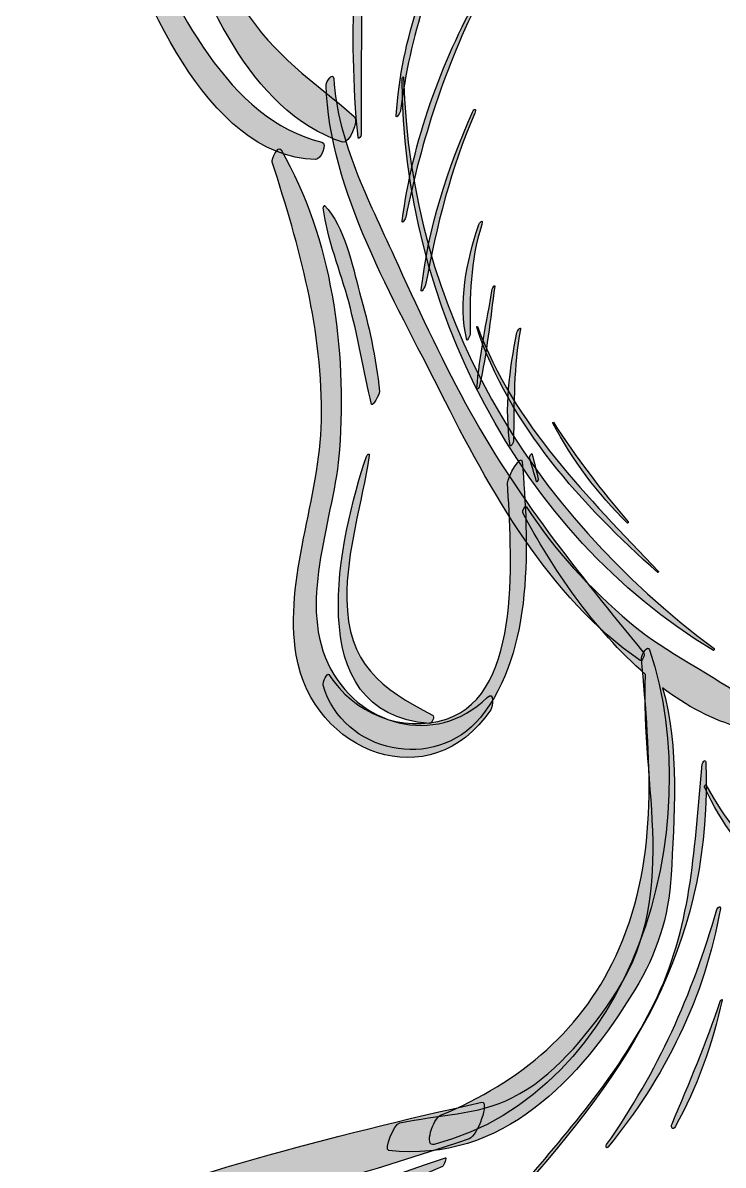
# Model space of a CAD drawing. Extents: x -236 to 261, y -182 to 182.
# Drawn here: x 60.65 to 64.95, y 68.83 to 75.86 of the extents above; entities that cross this region are included whole.
import ezdxf

# ---------------------------------------------------------------- set-up
doc = ezdxf.new("R2010")
doc.units = 0
doc.header["$MEASUREMENT"] = 0
doc.layers.add('CALQUE_PAR_D_FAUT', color=7, linetype='CONTINUOUS')

msp = doc.modelspace()

# ---------------------------------------------------------------- hatches: boundary and pattern name
at = {"layer": 'CALQUE_PAR_D_FAUT'}
h = msp.add_hatch(color=250, dxfattribs=at)
edge = h.paths.add_edge_path()
edge.add_spline(control_points=[(62.1554, 77.9231), (62.0165, 78.2486), (61.8774, 78.5844), (61.6587, 78.8663), (61.5025, 79.0677), (61.2443, 79.3359), (60.974, 79.1593), (60.8383, 79.0709), (60.7624, 78.9001), (60.7234, 78.75), (60.5429, 78.0541), (60.9087, 77.2342), (61.1625, 76.6016), (61.3775, 76.0653), (61.7605, 75.0356), (62.446, 75.0165), (62.4783, 75.0157), (62.5207, 75.1158), (62.4856, 75.1238), (61.9098, 75.2573), (61.5779, 75.9733), (61.3586, 76.4664), (61.1153, 77.0132), (60.8617, 77.6333), (60.796, 78.2319), (60.7778, 78.3955), (60.7552, 78.6569), (60.8177, 78.8028), (60.9897, 79.2051), (61.2967, 79.0952), (61.5307, 78.8812), (61.7414, 78.6887), (61.8735, 78.4324), (61.9908, 78.1765), (62.2353, 77.6435), (62.4365, 77.0907), (62.6978, 76.5654), (62.7012, 76.5586), (62.712, 76.5773), (62.71, 76.5827), (62.5452, 77.0369), (62.3449, 77.479), (62.1554, 77.9231)], knot_values=[0, 0, 0, 0, 0.071429, 0.071429, 0.071429, 0.142857, 0.142857, 0.142857, 0.214286, 0.214286, 0.214286, 0.285714, 0.285714, 0.285714, 0.357143, 0.357143, 0.357143, 0.428571, 0.428571, 0.428571, 0.5, 0.5, 0.5, 0.571429, 0.571429, 0.571429, 0.642857, 0.642857, 0.642857, 0.714286, 0.714286, 0.714286, 0.785714, 0.785714, 0.785714, 0.857143, 0.857143, 0.857143, 0.928571, 0.928571, 0.928571, 1, 1, 1, 1], degree=3, periodic=1)
h = msp.add_hatch(color=250, dxfattribs=at)
edge = h.paths.add_edge_path()
edge.add_spline(control_points=[(62.6843, 75.2816), (62.4327, 75.4984), (62.1868, 75.6578), (62.0057, 75.9477), (61.854, 76.1905), (61.7463, 76.4585), (61.6293, 76.7188), (61.3751, 77.2848), (61.0272, 77.8531), (60.933, 78.4733), (60.9298, 78.4948), (60.8972, 78.4353), (60.8976, 78.421), (60.9153, 77.7834), (61.2965, 77.137), (61.5425, 76.561), (61.7627, 76.045), (62.0232, 75.3188), (62.6133, 75.123), (62.6509, 75.1106), (62.7138, 75.2562), (62.6843, 75.2816)], knot_values=[0, 0, 0, 0, 0.142857, 0.142857, 0.142857, 0.285714, 0.285714, 0.285714, 0.428571, 0.428571, 0.428571, 0.571429, 0.571429, 0.571429, 0.714286, 0.714286, 0.714286, 0.857143, 0.857143, 0.857143, 1, 1, 1, 1], degree=3, periodic=1)
h = msp.add_hatch(color=250, dxfattribs=at)
edge = h.paths.add_edge_path()
edge.add_spline(control_points=[(63.3834, 76.6195), (63.132, 76.2214), (62.9745, 75.7582), (62.9419, 75.2878), (62.9399, 75.2607), (62.9677, 75.3085), (62.969, 75.3193), (63.0277, 75.7815), (63.1589, 76.1907), (63.3876, 76.598), (63.393, 76.6073), (63.3985, 76.6436), (63.3834, 76.6195)], knot_values=[0, 0, 0, 0, 0.25, 0.25, 0.25, 0.5, 0.5, 0.5, 0.75, 0.75, 0.75, 1, 1, 1, 1], degree=3, periodic=1)
h = msp.add_hatch(color=250, dxfattribs=at)
edge = h.paths.add_edge_path()
edge.add_spline(control_points=[(62.6897, 76.1247), (62.669, 75.8002), (62.6758, 75.4771), (62.7072, 75.1536), (62.709, 75.1351), (62.7267, 75.1608), (62.7267, 75.1698), (62.7261, 75.4964), (62.7291, 75.8229), (62.7271, 76.1495), (62.7269, 76.1828), (62.6907, 76.1409), (62.6897, 76.1247)], knot_values=[0, 0, 0, 0, 0.25, 0.25, 0.25, 0.5, 0.5, 0.5, 0.75, 0.75, 0.75, 1, 1, 1, 1], degree=3, periodic=1)
h = msp.add_hatch(color=250, dxfattribs=at)
edge = h.paths.add_edge_path()
edge.add_spline(control_points=[(63.4555, 76.04), (63.2152, 75.6069), (63.0436, 75.1315), (62.9787, 74.6393), (62.9757, 74.6166), (62.9994, 74.654), (63.001, 74.6613), (63.0979, 75.1393), (63.2413, 75.5882), (63.4624, 76.0245), (63.4698, 76.0389), (63.4702, 76.0663), (63.4555, 76.04)], knot_values=[0, 0, 0, 0, 0.25, 0.25, 0.25, 0.5, 0.5, 0.5, 0.75, 0.75, 0.75, 1, 1, 1, 1], degree=3, periodic=1)
h = msp.add_hatch(color=250, dxfattribs=at)
edge = h.paths.add_edge_path()
edge.add_spline(control_points=[(64.4645, 71.9804), (64.0596, 72.4777), (63.674, 72.9491), (63.3682, 73.5166), (63.2094, 73.8112), (63.0671, 74.1145), (62.9294, 74.4195), (62.7705, 74.7719), (62.5832, 75.1218), (62.5579, 75.5143), (62.5551, 75.5575), (62.5109, 75.4986), (62.5115, 75.4757), (62.5276, 74.8274), (62.9305, 74.1532), (63.2166, 73.5823), (63.5152, 72.9863), (63.8808, 72.3233), (64.4408, 71.9355), (64.4545, 71.9259), (64.4729, 71.9697), (64.4645, 71.9804)], knot_values=[0, 0, 0, 0, 0.142857, 0.142857, 0.142857, 0.285714, 0.285714, 0.285714, 0.428571, 0.428571, 0.428571, 0.571429, 0.571429, 0.571429, 0.714286, 0.714286, 0.714286, 0.857143, 0.857143, 0.857143, 1, 1, 1, 1], degree=3, periodic=1)
h = msp.add_hatch(color=250, dxfattribs=at)
edge = h.paths.add_edge_path()
edge.add_spline(control_points=[(64.8966, 72.0077), (63.7483, 72.8657), (63.0311, 74.0719), (62.9861, 75.5233), (62.9859, 75.5302), (62.9789, 75.5209), (62.9789, 75.5173), (62.9779, 74.143), (63.6949, 72.7106), (64.8917, 71.9968), (64.895, 71.9948), (64.8998, 72.0053), (64.8966, 72.0077)], knot_values=[0, 0, 0, 0, 0.25, 0.25, 0.25, 0.5, 0.5, 0.5, 0.75, 0.75, 0.75, 1, 1, 1, 1], degree=3, periodic=1)
h = msp.add_hatch(color=250, dxfattribs=at)
edge = h.paths.add_edge_path()
edge.add_spline(control_points=[(63.4107, 75.3079), (63.2572, 74.961), (63.1375, 74.5931), (63.096, 74.2147), (63.093, 74.1882), (63.1208, 74.2356), (63.1226, 74.2455), (63.1899, 74.6112), (63.2775, 74.9591), (63.4248, 75.3017), (63.4366, 75.3288), (63.423, 75.3356), (63.4107, 75.3079)], knot_values=[0, 0, 0, 0, 0.25, 0.25, 0.25, 0.5, 0.5, 0.5, 0.75, 0.75, 0.75, 1, 1, 1, 1], degree=3, periodic=1)
h = msp.add_hatch(color=250, dxfattribs=at)
edge = h.paths.add_edge_path()
edge.add_spline(control_points=[(63.5016, 71.7063), (63.1794, 71.3944), (62.6994, 71.5338), (62.5213, 71.9182), (62.3376, 72.3151), (62.5629, 72.8147), (62.5931, 73.231), (62.6381, 73.8512), (62.5473, 74.5302), (62.234, 75.0754), (62.2157, 75.1072), (62.1729, 75.0215), (62.1797, 75), (62.3493, 74.4766), (62.4908, 73.9668), (62.4826, 73.4101), (62.4755, 72.9377), (62.2476, 72.4343), (62.3274, 71.9667), (62.4303, 71.3638), (63.1555, 71.0829), (63.5229, 71.6317), (63.5367, 71.6522), (63.5472, 71.7505), (63.5016, 71.7063)], knot_values=[0, 0, 0, 0, 0.125, 0.125, 0.125, 0.25, 0.25, 0.25, 0.375, 0.375, 0.375, 0.5, 0.5, 0.5, 0.625, 0.625, 0.625, 0.75, 0.75, 0.75, 0.875, 0.875, 0.875, 1, 1, 1, 1], degree=3, periodic=1)
h = msp.add_hatch(color=250, dxfattribs=at)
edge = h.paths.add_edge_path()
edge.add_spline(control_points=[(62.7168, 74.1991), (62.6686, 74.3727), (62.6272, 74.6005), (62.5012, 74.7346), (62.4988, 74.737), (62.4928, 74.7219), (62.4932, 74.7199), (62.5191, 74.5214), (62.5977, 74.3337), (62.6499, 74.1404), (62.7062, 73.9322), (62.7408, 73.7198), (62.7904, 73.5102), (62.7936, 73.4965), (62.8405, 73.5695), (62.8386, 73.5893), (62.8193, 73.7958), (62.7723, 73.9995), (62.7168, 74.1991)], knot_values=[0, 0, 0, 0, 0.166667, 0.166667, 0.166667, 0.333333, 0.333333, 0.333333, 0.5, 0.5, 0.5, 0.666667, 0.666667, 0.666667, 0.833333, 0.833333, 0.833333, 1, 1, 1, 1], degree=3, periodic=1)
h = msp.add_hatch(color=250, dxfattribs=at)
edge = h.paths.add_edge_path()
edge.add_spline(control_points=[(63.4469, 74.61), (63.376, 74.3923), (63.3213, 74.1328), (63.3764, 73.9056), (63.378, 73.899), (63.3958, 73.9312), (63.3958, 73.9378), (63.3949, 74.1741), (63.3954, 74.3887), (63.4684, 74.6172), (63.4805, 74.6548), (63.4539, 74.6315), (63.4469, 74.61)], knot_values=[0, 0, 0, 0, 0.25, 0.25, 0.25, 0.5, 0.5, 0.5, 0.75, 0.75, 0.75, 1, 1, 1, 1], degree=3, periodic=1)
h = msp.add_hatch(color=250, dxfattribs=at)
edge = h.paths.add_edge_path()
edge.add_spline(control_points=[(63.5325, 74.2197), (63.4985, 74.0178), (63.4525, 73.8122), (63.4379, 73.6078), (63.4366, 73.5902), (63.4533, 73.6193), (63.4545, 73.6243), (63.4988, 73.8257), (63.5196, 74.0339), (63.548, 74.2379), (63.5502, 74.2529), (63.5335, 74.2259), (63.5325, 74.2197)], knot_values=[0, 0, 0, 0, 0.25, 0.25, 0.25, 0.5, 0.5, 0.5, 0.75, 0.75, 0.75, 1, 1, 1, 1], degree=3, periodic=1)
h = msp.add_hatch(color=250, dxfattribs=at)
edge = h.paths.add_edge_path()
edge.add_spline(control_points=[(63.4411, 73.9902), (63.4399, 73.9933), (63.4361, 73.9874), (63.4369, 73.9852), (63.6388, 73.3771), (64.0813, 72.8959), (64.5503, 72.4751), (64.5523, 72.4733), (64.5555, 72.4793), (64.5539, 72.4811), (64.1189, 72.9463), (63.6671, 73.3791), (63.4411, 73.9902)], knot_values=[0, 0, 0, 0, 0.25, 0.25, 0.25, 0.5, 0.5, 0.5, 0.75, 0.75, 0.75, 1, 1, 1, 1], degree=3, periodic=1)
h = msp.add_hatch(color=250, dxfattribs=at)
edge = h.paths.add_edge_path()
edge.add_spline(control_points=[(63.684, 73.9519), (63.64, 73.7282), (63.6052, 73.483), (63.6435, 73.2562), (63.6456, 73.2433), (63.6635, 73.2781), (63.6635, 73.2857), (63.6661, 73.5176), (63.6641, 73.7435), (63.7055, 73.9732), (63.7094, 73.9945), (63.6854, 73.9595), (63.684, 73.9519)], knot_values=[0, 0, 0, 0, 0.25, 0.25, 0.25, 0.5, 0.5, 0.5, 0.75, 0.75, 0.75, 1, 1, 1, 1], degree=3, periodic=1)
h = msp.add_hatch(color=250, dxfattribs=at)
edge = h.paths.add_edge_path()
edge.add_spline(control_points=[(63.9081, 73.4007), (63.9068, 73.4025), (63.9043, 73.3973), (63.9051, 73.3957), (64.0273, 73.165), (64.1775, 72.9628), (64.364, 72.7801), (64.3666, 72.7775), (64.3711, 72.7858), (64.369, 72.788), (64.2013, 72.9805), (64.0467, 73.1864), (63.9081, 73.4007)], knot_values=[0, 0, 0, 0, 0.25, 0.25, 0.25, 0.5, 0.5, 0.5, 0.75, 0.75, 0.75, 1, 1, 1, 1], degree=3, periodic=1)
h = msp.add_hatch(color=250, dxfattribs=at)
edge = h.paths.add_edge_path()
edge.add_spline(control_points=[(63.1654, 71.5983), (62.8468, 71.7593), (62.6425, 71.9199), (62.6383, 72.3103), (62.6349, 72.6079), (62.7307, 72.9037), (62.7765, 73.1949), (62.7797, 73.2148), (62.7614, 73.1987), (62.7583, 73.1895), (62.5959, 72.6982), (62.3366, 71.6036), (63.1465, 71.5475), (63.1623, 71.5463), (63.1813, 71.5903), (63.1654, 71.5983)], knot_values=[0, 0, 0, 0, 0.2, 0.2, 0.2, 0.4, 0.4, 0.4, 0.6, 0.6, 0.6, 0.8, 0.8, 0.8, 1, 1, 1, 1], degree=3, periodic=1)
h = msp.add_hatch(color=250, dxfattribs=at)
edge = h.paths.add_edge_path()
edge.add_spline(control_points=[(63.7164, 73.1577), (63.7124, 73.208), (63.6252, 73.0661), (63.6269, 73.0253), (63.6452, 72.6236), (63.7316, 71.7304), (63.2504, 71.5744), (62.9739, 71.4848), (62.6777, 71.612), (62.5284, 71.8493), (62.5191, 71.864), (62.4876, 71.7983), (62.492, 71.7832), (62.6152, 71.3622), (63.1806, 71.2445), (63.4594, 71.5841), (63.7916, 71.9888), (63.7562, 72.6724), (63.7164, 73.1577)], knot_values=[0, 0, 0, 0, 0.166667, 0.166667, 0.166667, 0.333333, 0.333333, 0.333333, 0.5, 0.5, 0.5, 0.666667, 0.666667, 0.666667, 0.833333, 0.833333, 0.833333, 1, 1, 1, 1], degree=3, periodic=1)
h = msp.add_hatch(color=250, dxfattribs=at)
edge = h.paths.add_edge_path()
edge.add_spline(control_points=[(63.7766, 73.208), (63.7761, 73.2106), (63.7596, 73.1905), (63.7622, 73.1814), (63.7762, 73.132), (63.7893, 73.0821), (63.8054, 73.0333), (63.8062, 73.0307), (63.8158, 73.0458), (63.8149, 73.0506), (63.8036, 73.1034), (63.7897, 73.1557), (63.7766, 73.208)], knot_values=[0, 0, 0, 0, 0.25, 0.25, 0.25, 0.5, 0.5, 0.5, 0.75, 0.75, 0.75, 1, 1, 1, 1], degree=3, periodic=1)
h = msp.add_hatch(color=250, dxfattribs=at)
edge = h.paths.add_edge_path()
edge.add_spline(control_points=[(65.1246, 71.6751), (64.8833, 71.8541), (64.6096, 71.9721), (64.3771, 72.1701), (64.1345, 72.3768), (63.9123, 72.6127), (63.7413, 72.8822), (63.7366, 72.8897), (63.7148, 72.8537), (63.72, 72.8436), (63.8964, 72.5114), (64.1538, 72.1252), (64.4748, 71.8491), (64.4416, 71.1569), (64.702, 70.4803), (64.2616, 69.842), (64.1072, 69.6182), (63.9033, 69.368), (63.6573, 69.245), (63.4407, 69.1367), (63.1961, 69.1389), (62.9644, 69.0903), (62.929, 69.0829), (62.8647, 68.9231), (62.8963, 68.9197), (63.5936, 68.8409), (64.0743, 69.3579), (64.4086, 69.9076), (64.5431, 70.1288), (64.6179, 70.3556), (64.6323, 70.6149), (64.6504, 70.9358), (64.6846, 71.4211), (64.5784, 71.7659), (64.7264, 71.655), (64.8857, 71.5684), (65.0561, 71.522), (65.0929, 71.5121), (65.1552, 71.6526), (65.1246, 71.6751)], knot_values=[0, 0, 0, 0, 0.076923, 0.076923, 0.076923, 0.153846, 0.153846, 0.153846, 0.230769, 0.230769, 0.230769, 0.307692, 0.307692, 0.307692, 0.384615, 0.384615, 0.384615, 0.461538, 0.461538, 0.461538, 0.538462, 0.538462, 0.538462, 0.615385, 0.615385, 0.615385, 0.692308, 0.692308, 0.692308, 0.769231, 0.769231, 0.769231, 0.846154, 0.846154, 0.846154, 0.923077, 0.923077, 0.923077, 1, 1, 1, 1], degree=3, periodic=1)
h = msp.add_hatch(color=250, dxfattribs=at)
edge = h.paths.add_edge_path()
edge.add_spline(control_points=[(64.4993, 72), (64.4868, 72.0368), (64.4488, 71.9677), (64.4503, 71.9508), (64.5009, 71.3429), (64.5644, 70.7413), (64.3128, 70.1624), (64.0964, 69.6648), (63.7069, 69.3405), (63.2152, 69.1369), (63.1688, 69.1176), (63.1109, 68.9398), (63.1754, 68.9566), (64.4032, 69.2812), (64.8642, 70.9071), (64.4993, 72)], knot_values=[0, 0, 0, 0, 0.2, 0.2, 0.2, 0.4, 0.4, 0.4, 0.6, 0.6, 0.6, 0.8, 0.8, 0.8, 1, 1, 1, 1], degree=3, periodic=1)
h = msp.add_hatch(color=250, dxfattribs=at)
edge = h.paths.add_edge_path()
edge.add_spline(control_points=[(64.8449, 71.3108), (64.8441, 71.3307), (64.8242, 71.3054), (64.8234, 71.2967), (64.7738, 70.7986), (64.7645, 70.3314), (64.5481, 69.8671), (64.3502, 69.4429), (64.0415, 69.0888), (63.7431, 68.7338), (63.7377, 68.7274), (63.7369, 68.7069), (63.7473, 68.7185), (64.4345, 69.4958), (64.8855, 70.2409), (64.8449, 71.3108)], knot_values=[0, 0, 0, 0, 0.2, 0.2, 0.2, 0.4, 0.4, 0.4, 0.6, 0.6, 0.6, 0.8, 0.8, 0.8, 1, 1, 1, 1], degree=3, periodic=1)
h = msp.add_hatch(color=250, dxfattribs=at)
edge = h.paths.add_edge_path()
edge.add_spline(control_points=[(64.8457, 71.1699), (64.8443, 71.1725), (64.8353, 71.1586), (64.8373, 71.1546), (65.0432, 70.7156), (65.4056, 70.3778), (65.8736, 70.2377), (65.8776, 70.2365), (65.8844, 70.2528), (65.881, 70.2542), (65.4395, 70.4386), (65.0738, 70.7457), (64.8457, 71.1699)], knot_values=[0, 0, 0, 0, 0.25, 0.25, 0.25, 0.5, 0.5, 0.5, 0.75, 0.75, 0.75, 1, 1, 1, 1], degree=3, periodic=1)
h = msp.add_hatch(color=250, dxfattribs=at)
edge = h.paths.add_edge_path()
edge.add_spline(control_points=[(64.913, 70.4025), (64.7607, 69.8738), (64.5519, 69.4078), (64.2358, 68.9561), (64.2304, 68.9484), (64.2318, 68.9273), (64.243, 68.9407), (64.5897, 69.3571), (64.8427, 69.8734), (64.9354, 70.4091), (64.9393, 70.4328), (64.9164, 70.4145), (64.913, 70.4025)], knot_values=[0, 0, 0, 0, 0.25, 0.25, 0.25, 0.5, 0.5, 0.5, 0.75, 0.75, 0.75, 1, 1, 1, 1], degree=3, periodic=1)
h = msp.add_hatch(color=250, dxfattribs=at)
edge = h.paths.add_edge_path()
edge.add_spline(control_points=[(64.9366, 69.8418), (64.8473, 69.583), (64.7443, 69.3348), (64.6377, 69.0833), (64.6287, 69.0621), (64.6426, 69.039), (64.6578, 69.0663), (64.7908, 69.3055), (64.8875, 69.5776), (64.9454, 69.8445), (64.9474, 69.8539), (64.938, 69.8463), (64.9366, 69.8418)], knot_values=[0, 0, 0, 0, 0.25, 0.25, 0.25, 0.5, 0.5, 0.5, 0.75, 0.75, 0.75, 1, 1, 1, 1], degree=3, periodic=1)
h = msp.add_hatch(color=250, dxfattribs=at)
edge = h.paths.add_edge_path()
edge.add_spline(control_points=[(63.4688, 69.2167), (61.5783, 68.7991), (59.8111, 68.2169), (58.1685, 67.1748), (56.7601, 66.2814), (56.3943, 64.8985), (55.8237, 63.4054), (55.1173, 61.5582), (54.4379, 59.7002), (53.8633, 57.8073), (53.5567, 56.7977), (53.2848, 55.7779), (53.0606, 54.7466), (52.8976, 53.9965), (52.711, 53.2395), (52.8837, 52.4765), (52.8907, 52.4457), (53.0201, 52.6266), (53.0111, 52.6858), (52.7581, 54.3395), (53.5112, 56.3187), (53.9817, 57.9023), (54.47, 59.5457), (55.054, 61.1597), (55.6589, 62.7631), (55.9295, 63.481), (56.2016, 64.1985), (56.482, 64.9125), (56.9884, 66.2026), (57.753, 66.8063), (58.9022, 67.4411), (60.2954, 68.2107), (61.8944, 68.481), (63.3896, 68.9914), (63.4449, 69.0103), (63.5146, 69.2267), (63.4688, 69.2167)], knot_values=[0, 0, 0, 0, 0.083333, 0.083333, 0.083333, 0.166667, 0.166667, 0.166667, 0.25, 0.25, 0.25, 0.333333, 0.333333, 0.333333, 0.416667, 0.416667, 0.416667, 0.5, 0.5, 0.5, 0.583333, 0.583333, 0.583333, 0.666667, 0.666667, 0.666667, 0.75, 0.75, 0.75, 0.833333, 0.833333, 0.833333, 0.916667, 0.916667, 0.916667, 1, 1, 1, 1], degree=3, periodic=1)
h = msp.add_hatch(color=250, dxfattribs=at)
edge = h.paths.add_edge_path()
edge.add_spline(control_points=[(63.2443, 68.8748), (61.9363, 68.4388), (60.6764, 67.8558), (59.3869, 67.3692), (59.3808, 67.3667), (59.3769, 67.3472), (59.3795, 67.3482), (60.6545, 67.853), (61.9689, 68.2712), (63.2255, 68.8214), (63.2385, 68.827), (63.2534, 68.8781), (63.2443, 68.8748)], knot_values=[0, 0, 0, 0, 0.25, 0.25, 0.25, 0.5, 0.5, 0.5, 0.75, 0.75, 0.75, 1, 1, 1, 1], degree=3, periodic=1)

# ---------------------------------------------------------------- linework, layer by layer
at = {"layer": 'CALQUE_PAR_D_FAUT', "color": 1}
msp.add_open_spline([(-230.5187, 181.5562), (-231.8457, 181.5553), (-233.1179, 181.0274), (-234.0556, 180.0885), (-234.9933, 179.1497), (-235.5196, 177.8831), (-235.5187, 176.5562), (-235.5187, 176.5562), (-235.5187, -8.4438), (-235.5187, -8.4438), (-235.5179, -9.7708), (-234.99, -11.043), (-234.0511, -11.9807), (-233.1123, -12.9184), (-231.8457, -13.4447), (-230.5187, -13.4438), (-230.5187, -13.4438), (115.1243, -13.4438), (115.1243, -13.4438), (116.4513, -13.443), (117.7235, -12.9151), (118.6612, -11.9762), (119.5989, -11.0373), (120.1252, -9.7708), (120.1243, -8.4438), (120.1243, -8.4438), (120.1243, 88.0484), (120.1243, 88.0484), (120.1243, 88.0484), (120.1243, 96.0484), (120.1243, 96.0484), (120.1243, 96.0484), (120.1243, 176.5562), (120.1243, 176.5562), (120.1235, 177.8831), (119.5956, 179.1553), (118.6567, 180.093), (117.7179, 181.0307), (116.4513, 181.557), (115.1243, 181.5562), (115.1243, 181.5562), (-230.5187, 181.5562), (-230.5187, 181.5562), (-230.5187, 181.5562), (-230.5187, 181.5562), (-230.5187, 181.5562)], degree=3, knots=[0, 0, 0, 0, 0.066667, 0.066667, 0.066667, 0.133333, 0.133333, 0.133333, 0.2, 0.2, 0.2, 0.266667, 0.266667, 0.266667, 0.333333, 0.333333, 0.333333, 0.4, 0.4, 0.4, 0.466667, 0.466667, 0.466667, 0.533333, 0.533333, 0.533333, 0.6, 0.6, 0.6, 0.666667, 0.666667, 0.666667, 0.733333, 0.733333, 0.733333, 0.8, 0.8, 0.8, 0.866667, 0.866667, 0.866667, 0.933333, 0.933333, 0.933333, 1, 1, 1, 1], dxfattribs=at)
at = {"layer": 'CALQUE_PAR_D_FAUT', "color": 250}
for points, knots in [([(62.1554, 77.9231), (62.0165, 78.2486), (61.8774, 78.5844), (61.6587, 78.8663), (61.5025, 79.0677), (61.2443, 79.3359), (60.974, 79.1593), (60.8383, 79.0709), (60.7624, 78.9001), (60.7234, 78.75), (60.5429, 78.0541), (60.9087, 77.2342), (61.1625, 76.6016), (61.3775, 76.0653), (61.7605, 75.0356), (62.446, 75.0165), (62.4783, 75.0157), (62.5207, 75.1158), (62.4856, 75.1238), (61.9098, 75.2573), (61.5779, 75.9733), (61.3586, 76.4664), (61.1153, 77.0132), (60.8617, 77.6333), (60.796, 78.2319), (60.7778, 78.3955), (60.7552, 78.6569), (60.8177, 78.8028), (60.9897, 79.2051), (61.2967, 79.0952), (61.5307, 78.8812), (61.7414, 78.6887), (61.8735, 78.4324), (61.9908, 78.1765), (62.2353, 77.6435), (62.4365, 77.0907), (62.6978, 76.5654), (62.7012, 76.5586), (62.712, 76.5773), (62.71, 76.5827), (62.5452, 77.0369), (62.3449, 77.479), (62.1554, 77.9231)], [0, 0, 0, 0, 0.071429, 0.071429, 0.071429, 0.142857, 0.142857, 0.142857, 0.214286, 0.214286, 0.214286, 0.285714, 0.285714, 0.285714, 0.357143, 0.357143, 0.357143, 0.428571, 0.428571, 0.428571, 0.5, 0.5, 0.5, 0.571429, 0.571429, 0.571429, 0.642857, 0.642857, 0.642857, 0.714286, 0.714286, 0.714286, 0.785714, 0.785714, 0.785714, 0.857143, 0.857143, 0.857143, 0.928571, 0.928571, 0.928571, 1, 1, 1, 1]), ([(62.6843, 75.2816), (62.4327, 75.4984), (62.1868, 75.6578), (62.0057, 75.9477), (61.854, 76.1905), (61.7463, 76.4585), (61.6293, 76.7188), (61.3751, 77.2848), (61.0272, 77.8531), (60.933, 78.4733), (60.9298, 78.4948), (60.8972, 78.4353), (60.8976, 78.421), (60.9153, 77.7834), (61.2965, 77.137), (61.5425, 76.561), (61.7627, 76.045), (62.0232, 75.3188), (62.6133, 75.123), (62.6509, 75.1106), (62.7138, 75.2562), (62.6843, 75.2816)], [0, 0, 0, 0, 0.142857, 0.142857, 0.142857, 0.285714, 0.285714, 0.285714, 0.428571, 0.428571, 0.428571, 0.571429, 0.571429, 0.571429, 0.714286, 0.714286, 0.714286, 0.857143, 0.857143, 0.857143, 1, 1, 1, 1]), ([(63.3834, 76.6195), (63.132, 76.2214), (62.9745, 75.7582), (62.9419, 75.2878), (62.9399, 75.2607), (62.9677, 75.3085), (62.969, 75.3193), (63.0277, 75.7815), (63.1589, 76.1907), (63.3876, 76.598), (63.393, 76.6073), (63.3985, 76.6436), (63.3834, 76.6195)], [0, 0, 0, 0, 0.25, 0.25, 0.25, 0.5, 0.5, 0.5, 0.75, 0.75, 0.75, 1, 1, 1, 1]), ([(62.6897, 76.1247), (62.669, 75.8002), (62.6758, 75.4771), (62.7072, 75.1536), (62.709, 75.1351), (62.7267, 75.1608), (62.7267, 75.1698), (62.7261, 75.4964), (62.7291, 75.8229), (62.7271, 76.1495), (62.7269, 76.1828), (62.6907, 76.1409), (62.6897, 76.1247)], [0, 0, 0, 0, 0.25, 0.25, 0.25, 0.5, 0.5, 0.5, 0.75, 0.75, 0.75, 1, 1, 1, 1]), ([(63.4555, 76.04), (63.2152, 75.6069), (63.0436, 75.1315), (62.9787, 74.6393), (62.9757, 74.6166), (62.9994, 74.654), (63.001, 74.6613), (63.0979, 75.1393), (63.2413, 75.5882), (63.4624, 76.0245), (63.4698, 76.0389), (63.4702, 76.0663), (63.4555, 76.04)], [0, 0, 0, 0, 0.25, 0.25, 0.25, 0.5, 0.5, 0.5, 0.75, 0.75, 0.75, 1, 1, 1, 1]), ([(64.4645, 71.9804), (64.0596, 72.4777), (63.674, 72.9491), (63.3682, 73.5166), (63.2094, 73.8112), (63.0671, 74.1145), (62.9294, 74.4195), (62.7705, 74.7719), (62.5832, 75.1218), (62.5579, 75.5143), (62.5551, 75.5575), (62.5109, 75.4986), (62.5115, 75.4757), (62.5276, 74.8274), (62.9305, 74.1532), (63.2166, 73.5823), (63.5152, 72.9863), (63.8808, 72.3233), (64.4408, 71.9355), (64.4545, 71.9259), (64.4729, 71.9697), (64.4645, 71.9804)], [0, 0, 0, 0, 0.142857, 0.142857, 0.142857, 0.285714, 0.285714, 0.285714, 0.428571, 0.428571, 0.428571, 0.571429, 0.571429, 0.571429, 0.714286, 0.714286, 0.714286, 0.857143, 0.857143, 0.857143, 1, 1, 1, 1]), ([(64.8966, 72.0077), (63.7483, 72.8657), (63.0311, 74.0719), (62.9861, 75.5233), (62.9859, 75.5302), (62.9789, 75.5209), (62.9789, 75.5173), (62.9779, 74.143), (63.6949, 72.7106), (64.8917, 71.9968), (64.895, 71.9948), (64.8998, 72.0053), (64.8966, 72.0077)], [0, 0, 0, 0, 0.25, 0.25, 0.25, 0.5, 0.5, 0.5, 0.75, 0.75, 0.75, 1, 1, 1, 1]), ([(63.4107, 75.3079), (63.2572, 74.961), (63.1375, 74.5931), (63.096, 74.2147), (63.093, 74.1882), (63.1208, 74.2356), (63.1226, 74.2455), (63.1899, 74.6112), (63.2775, 74.9591), (63.4248, 75.3017), (63.4366, 75.3288), (63.423, 75.3356), (63.4107, 75.3079)], [0, 0, 0, 0, 0.25, 0.25, 0.25, 0.5, 0.5, 0.5, 0.75, 0.75, 0.75, 1, 1, 1, 1]), ([(63.5016, 71.7063), (63.1794, 71.3944), (62.6994, 71.5338), (62.5213, 71.9182), (62.3376, 72.3151), (62.5629, 72.8147), (62.5931, 73.231), (62.6381, 73.8512), (62.5473, 74.5302), (62.234, 75.0754), (62.2157, 75.1072), (62.1729, 75.0215), (62.1797, 75), (62.3493, 74.4766), (62.4908, 73.9668), (62.4826, 73.4101), (62.4755, 72.9377), (62.2476, 72.4343), (62.3274, 71.9667), (62.4303, 71.3638), (63.1555, 71.0829), (63.5229, 71.6317), (63.5367, 71.6522), (63.5472, 71.7505), (63.5016, 71.7063)], [0, 0, 0, 0, 0.125, 0.125, 0.125, 0.25, 0.25, 0.25, 0.375, 0.375, 0.375, 0.5, 0.5, 0.5, 0.625, 0.625, 0.625, 0.75, 0.75, 0.75, 0.875, 0.875, 0.875, 1, 1, 1, 1]), ([(62.7168, 74.1991), (62.6686, 74.3727), (62.6272, 74.6005), (62.5012, 74.7346), (62.4988, 74.737), (62.4928, 74.7219), (62.4932, 74.7199), (62.5191, 74.5214), (62.5977, 74.3337), (62.6499, 74.1404), (62.7062, 73.9322), (62.7408, 73.7198), (62.7904, 73.5102), (62.7936, 73.4965), (62.8405, 73.5695), (62.8386, 73.5893), (62.8193, 73.7958), (62.7723, 73.9995), (62.7168, 74.1991)], [0, 0, 0, 0, 0.166667, 0.166667, 0.166667, 0.333333, 0.333333, 0.333333, 0.5, 0.5, 0.5, 0.666667, 0.666667, 0.666667, 0.833333, 0.833333, 0.833333, 1, 1, 1, 1]), ([(63.4469, 74.61), (63.376, 74.3923), (63.3213, 74.1328), (63.3764, 73.9056), (63.378, 73.899), (63.3958, 73.9312), (63.3958, 73.9378), (63.3949, 74.1741), (63.3954, 74.3887), (63.4684, 74.6172), (63.4805, 74.6548), (63.4539, 74.6315), (63.4469, 74.61)], [0, 0, 0, 0, 0.25, 0.25, 0.25, 0.5, 0.5, 0.5, 0.75, 0.75, 0.75, 1, 1, 1, 1]), ([(63.5325, 74.2197), (63.4985, 74.0178), (63.4525, 73.8122), (63.4379, 73.6078), (63.4366, 73.5902), (63.4533, 73.6193), (63.4545, 73.6243), (63.4988, 73.8257), (63.5196, 74.0339), (63.548, 74.2379), (63.5502, 74.2529), (63.5335, 74.2259), (63.5325, 74.2197)], [0, 0, 0, 0, 0.25, 0.25, 0.25, 0.5, 0.5, 0.5, 0.75, 0.75, 0.75, 1, 1, 1, 1]), ([(63.4411, 73.9902), (63.4399, 73.9933), (63.4361, 73.9874), (63.4369, 73.9852), (63.6388, 73.3771), (64.0813, 72.8959), (64.5503, 72.4751), (64.5523, 72.4733), (64.5555, 72.4793), (64.5539, 72.4811), (64.1189, 72.9463), (63.6671, 73.3791), (63.4411, 73.9902)], [0, 0, 0, 0, 0.25, 0.25, 0.25, 0.5, 0.5, 0.5, 0.75, 0.75, 0.75, 1, 1, 1, 1]), ([(63.684, 73.9519), (63.64, 73.7282), (63.6052, 73.483), (63.6435, 73.2562), (63.6456, 73.2433), (63.6635, 73.2781), (63.6635, 73.2857), (63.6661, 73.5176), (63.6641, 73.7435), (63.7055, 73.9732), (63.7094, 73.9945), (63.6854, 73.9595), (63.684, 73.9519)], [0, 0, 0, 0, 0.25, 0.25, 0.25, 0.5, 0.5, 0.5, 0.75, 0.75, 0.75, 1, 1, 1, 1]), ([(63.9081, 73.4007), (63.9068, 73.4025), (63.9043, 73.3973), (63.9051, 73.3957), (64.0273, 73.165), (64.1775, 72.9628), (64.364, 72.7801), (64.3666, 72.7775), (64.3711, 72.7858), (64.369, 72.788), (64.2013, 72.9805), (64.0467, 73.1864), (63.9081, 73.4007)], [0, 0, 0, 0, 0.25, 0.25, 0.25, 0.5, 0.5, 0.5, 0.75, 0.75, 0.75, 1, 1, 1, 1]), ([(63.1654, 71.5983), (62.8468, 71.7593), (62.6425, 71.9199), (62.6383, 72.3103), (62.6349, 72.6079), (62.7307, 72.9037), (62.7765, 73.1949), (62.7797, 73.2148), (62.7614, 73.1987), (62.7583, 73.1895), (62.5959, 72.6982), (62.3366, 71.6036), (63.1465, 71.5475), (63.1623, 71.5463), (63.1813, 71.5903), (63.1654, 71.5983)], [0, 0, 0, 0, 0.2, 0.2, 0.2, 0.4, 0.4, 0.4, 0.6, 0.6, 0.6, 0.8, 0.8, 0.8, 1, 1, 1, 1]), ([(63.7164, 73.1577), (63.7124, 73.208), (63.6252, 73.0661), (63.6269, 73.0253), (63.6452, 72.6236), (63.7316, 71.7304), (63.2504, 71.5744), (62.9739, 71.4848), (62.6777, 71.612), (62.5284, 71.8493), (62.5191, 71.864), (62.4876, 71.7983), (62.492, 71.7832), (62.6152, 71.3622), (63.1806, 71.2445), (63.4594, 71.5841), (63.7916, 71.9888), (63.7562, 72.6724), (63.7164, 73.1577)], [0, 0, 0, 0, 0.166667, 0.166667, 0.166667, 0.333333, 0.333333, 0.333333, 0.5, 0.5, 0.5, 0.666667, 0.666667, 0.666667, 0.833333, 0.833333, 0.833333, 1, 1, 1, 1]), ([(63.7766, 73.208), (63.7761, 73.2106), (63.7596, 73.1905), (63.7622, 73.1814), (63.7762, 73.132), (63.7893, 73.0821), (63.8054, 73.0333), (63.8062, 73.0307), (63.8158, 73.0458), (63.8149, 73.0506), (63.8036, 73.1034), (63.7897, 73.1557), (63.7766, 73.208)], [0, 0, 0, 0, 0.25, 0.25, 0.25, 0.5, 0.5, 0.5, 0.75, 0.75, 0.75, 1, 1, 1, 1]), ([(65.1246, 71.6751), (64.8833, 71.8541), (64.6096, 71.9721), (64.3771, 72.1701), (64.1345, 72.3768), (63.9123, 72.6127), (63.7413, 72.8822), (63.7366, 72.8897), (63.7148, 72.8537), (63.72, 72.8436), (63.8964, 72.5114), (64.1538, 72.1252), (64.4748, 71.8491), (64.4416, 71.1569), (64.702, 70.4803), (64.2616, 69.842), (64.1072, 69.6182), (63.9033, 69.368), (63.6573, 69.245), (63.4407, 69.1367), (63.1961, 69.1389), (62.9644, 69.0903), (62.929, 69.0829), (62.8647, 68.9231), (62.8963, 68.9197), (63.5936, 68.8409), (64.0743, 69.3579), (64.4086, 69.9076), (64.5431, 70.1288), (64.6179, 70.3556), (64.6323, 70.6149), (64.6504, 70.9358), (64.6846, 71.4211), (64.5784, 71.7659), (64.7264, 71.655), (64.8857, 71.5684), (65.0561, 71.522), (65.0929, 71.5121), (65.1552, 71.6526), (65.1246, 71.6751)], [0, 0, 0, 0, 0.076923, 0.076923, 0.076923, 0.153846, 0.153846, 0.153846, 0.230769, 0.230769, 0.230769, 0.307692, 0.307692, 0.307692, 0.384615, 0.384615, 0.384615, 0.461538, 0.461538, 0.461538, 0.538462, 0.538462, 0.538462, 0.615385, 0.615385, 0.615385, 0.692308, 0.692308, 0.692308, 0.769231, 0.769231, 0.769231, 0.846154, 0.846154, 0.846154, 0.923077, 0.923077, 0.923077, 1, 1, 1, 1]), ([(64.4993, 72), (64.4868, 72.0368), (64.4488, 71.9677), (64.4503, 71.9508), (64.5009, 71.3429), (64.5644, 70.7413), (64.3128, 70.1624), (64.0964, 69.6648), (63.7069, 69.3405), (63.2152, 69.1369), (63.1688, 69.1176), (63.1109, 68.9398), (63.1754, 68.9566), (64.4032, 69.2812), (64.8642, 70.9071), (64.4993, 72)], [0, 0, 0, 0, 0.2, 0.2, 0.2, 0.4, 0.4, 0.4, 0.6, 0.6, 0.6, 0.8, 0.8, 0.8, 1, 1, 1, 1]), ([(64.8449, 71.3108), (64.8441, 71.3307), (64.8242, 71.3054), (64.8234, 71.2967), (64.7738, 70.7986), (64.7645, 70.3314), (64.5481, 69.8671), (64.3502, 69.4429), (64.0415, 69.0888), (63.7431, 68.7338), (63.7377, 68.7274), (63.7369, 68.7069), (63.7473, 68.7185), (64.4345, 69.4958), (64.8855, 70.2409), (64.8449, 71.3108)], [0, 0, 0, 0, 0.2, 0.2, 0.2, 0.4, 0.4, 0.4, 0.6, 0.6, 0.6, 0.8, 0.8, 0.8, 1, 1, 1, 1]), ([(64.8457, 71.1699), (64.8443, 71.1725), (64.8353, 71.1586), (64.8373, 71.1546), (65.0432, 70.7156), (65.4056, 70.3778), (65.8736, 70.2377), (65.8776, 70.2365), (65.8844, 70.2528), (65.881, 70.2542), (65.4395, 70.4386), (65.0738, 70.7457), (64.8457, 71.1699)], [0, 0, 0, 0, 0.25, 0.25, 0.25, 0.5, 0.5, 0.5, 0.75, 0.75, 0.75, 1, 1, 1, 1]), ([(64.913, 70.4025), (64.7607, 69.8738), (64.5519, 69.4078), (64.2358, 68.9561), (64.2304, 68.9484), (64.2318, 68.9273), (64.243, 68.9407), (64.5897, 69.3571), (64.8427, 69.8734), (64.9354, 70.4091), (64.9393, 70.4328), (64.9164, 70.4145), (64.913, 70.4025)], [0, 0, 0, 0, 0.25, 0.25, 0.25, 0.5, 0.5, 0.5, 0.75, 0.75, 0.75, 1, 1, 1, 1]), ([(64.9366, 69.8418), (64.8473, 69.583), (64.7443, 69.3348), (64.6377, 69.0833), (64.6287, 69.0621), (64.6426, 69.039), (64.6578, 69.0663), (64.7908, 69.3055), (64.8875, 69.5776), (64.9454, 69.8445), (64.9474, 69.8539), (64.938, 69.8463), (64.9366, 69.8418)], [0, 0, 0, 0, 0.25, 0.25, 0.25, 0.5, 0.5, 0.5, 0.75, 0.75, 0.75, 1, 1, 1, 1]), ([(63.4688, 69.2167), (61.5783, 68.7991), (59.8111, 68.2169), (58.1685, 67.1748), (56.7601, 66.2814), (56.3943, 64.8985), (55.8237, 63.4054), (55.1173, 61.5582), (54.4379, 59.7002), (53.8633, 57.8073), (53.5567, 56.7977), (53.2848, 55.7779), (53.0606, 54.7466), (52.8976, 53.9965), (52.711, 53.2395), (52.8837, 52.4765), (52.8907, 52.4457), (53.0201, 52.6266), (53.0111, 52.6858), (52.7581, 54.3395), (53.5112, 56.3187), (53.9817, 57.9023), (54.47, 59.5457), (55.054, 61.1597), (55.6589, 62.7631), (55.9295, 63.481), (56.2016, 64.1985), (56.482, 64.9125), (56.9884, 66.2026), (57.753, 66.8063), (58.9022, 67.4411), (60.2954, 68.2107), (61.8944, 68.481), (63.3896, 68.9914), (63.4449, 69.0103), (63.5146, 69.2267), (63.4688, 69.2167)], [0, 0, 0, 0, 0.083333, 0.083333, 0.083333, 0.166667, 0.166667, 0.166667, 0.25, 0.25, 0.25, 0.333333, 0.333333, 0.333333, 0.416667, 0.416667, 0.416667, 0.5, 0.5, 0.5, 0.583333, 0.583333, 0.583333, 0.666667, 0.666667, 0.666667, 0.75, 0.75, 0.75, 0.833333, 0.833333, 0.833333, 0.916667, 0.916667, 0.916667, 1, 1, 1, 1]), ([(63.2443, 68.8748), (61.9363, 68.4388), (60.6764, 67.8558), (59.3869, 67.3692), (59.3808, 67.3667), (59.3769, 67.3472), (59.3795, 67.3482), (60.6545, 67.853), (61.9689, 68.2712), (63.2255, 68.8214), (63.2385, 68.827), (63.2534, 68.8781), (63.2443, 68.8748)], [0, 0, 0, 0, 0.25, 0.25, 0.25, 0.5, 0.5, 0.5, 0.75, 0.75, 0.75, 1, 1, 1, 1])]:
    msp.add_open_spline(points, degree=3, knots=knots, dxfattribs=at)

doc.saveas('drawing.dxf')
